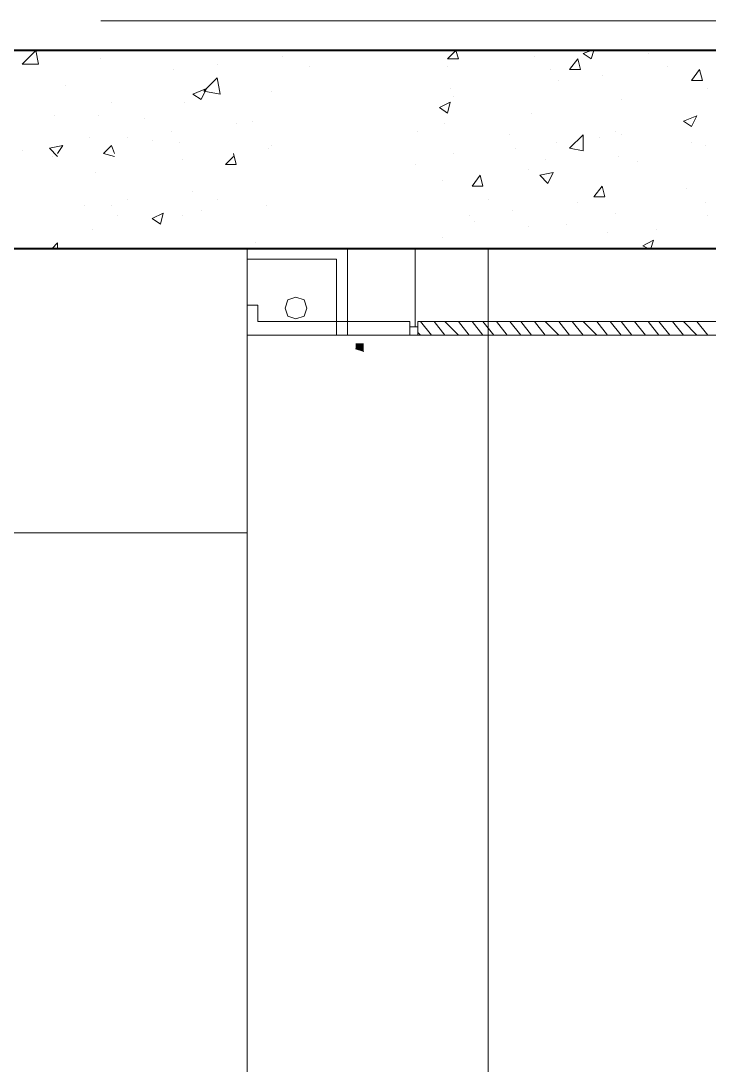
# Model space of a CAD drawing. Header units: millimetres. Extents: x 182 to 575, y -105 to 95.
# Drawn here: x 374.477 to 375.687, y 6.789 to 8.625 of the extents above; entities that cross this region are included whole.
import ezdxf

# ---------------------------------------------------------------- set-up
doc = ezdxf.new("R2010")
doc.units = ezdxf.units.MM
doc.header["$MEASUREMENT"] = 0
doc.layers.add('PDF_Geometry', color=7, linetype='Continuous')
doc.layers.add('PDF_Solid Fills', color=7, linetype='Continuous')

msp = doc.modelspace()

# ---------------------------------------------------------------- hatches: boundary and pattern name
at = {"layer": 'PDF_Solid Fills', "transparency": 33554559}
msp.add_hatch(color=256, dxfattribs=at).paths.add_polyline_path([(375.0655, 8.0483), (375.0798, 8.0436), (375.0798, 8.0579), (375.0655, 8.0579)])

# ---------------------------------------------------------------- linework, layer by layer
at = {"layer": 'PDF_Geometry', "lineweight": 13}
for points in [[(374.6179, 8.6245), (377.3321, 8.6245), (375.456, 8.6245)], [(375.2988, 8.3103), (375.2988, 8.3103)], [(364.8702, 8.2245), (377.3179, 8.2245)], [(375.356, 8.2245), (375.0369, 8.2245), (375.1702, 8.2245), (375.1702, 8.0864)], [(375.2988, 8.2245), (375.2988, 5.1722)], [(375.175, 8.0722), (375.175, 8.096)], [(375.1988, 8.0722), (375.1798, 8.096)], [(375.2226, 8.0722), (375.2036, 8.096)], [(375.2464, 8.0722), (375.2226, 8.096)], [(375.2655, 8.0722), (375.2464, 8.096)], [(375.2893, 8.0722), (375.2702, 8.096)], [(375.3083, 8.0722), (375.2893, 8.096)], [(375.3321, 8.0722), (375.3131, 8.096)], [(375.356, 8.0722), (375.3369, 8.096)], [(375.375, 8.0722), (375.356, 8.096)], [(375.3988, 8.0722), (375.3798, 8.096)], [(375.4226, 8.0722), (375.3988, 8.096)], [(375.4417, 8.0722), (375.4226, 8.096)], [(375.4655, 8.0722), (375.4464, 8.096)], [(375.4893, 8.0722), (375.4655, 8.096)], [(375.5083, 8.0722), (375.4893, 8.096)], [(375.5321, 8.0722), (375.5131, 8.096)], [(375.5512, 8.0722), (375.5321, 8.096)], [(375.575, 8.0722), (375.556, 8.096)], [(375.5988, 8.0722), (375.5798, 8.096)], [(375.6179, 8.0722), (375.5988, 8.096)], [(375.6417, 8.0722), (375.6226, 8.096)], [(375.6655, 8.0722), (375.6417, 8.096)], [(375.6845, 8.0722), (375.6655, 8.096)], [(375.1607, 8.0864), (375.175, 8.0864)], [(375.1798, 8.0722), (375.175, 8.0769)], [(375.0798, 8.0436), (375.0655, 8.0483), (375.0798, 8.0436)], [(375.2988, 6.8103), (375.2988, 7.8103)]]:
    msp.add_lwpolyline(points, dxfattribs=at)
at = {"layer": 'PDF_Geometry', "lineweight": 40}
for points in [[(377.1179, 8.2245), (377.5702, 8.2245), (377.5702, 8.5722), (364.8464, 8.5722), (364.4702, 8.5722), (364.4702, 8.2245), (364.8464, 8.2245), (364.9179, 8.2245)], [(377.475, 8.5722), (376.475, 8.5722), (375.456, 8.5722)], [(365.6464, 8.2245), (376.394, 8.2245)]]:
    msp.add_lwpolyline(points, dxfattribs=at)
at = {"layer": 'PDF_Geometry', "lineweight": 0}
for points in [[(374.5083, 8.5483), (374.4798, 8.5483), (374.5036, 8.5722)], [(375.2417, 8.5722), (375.2464, 8.5579), (375.2274, 8.5579)], [(375.456, 8.5579), (375.4607, 8.5388), (375.4417, 8.5388)], [(375.6702, 8.5388), (375.675, 8.5198), (375.656, 8.5198)], [(374.8274, 8.496), (374.7988, 8.5007), (374.8226, 8.5245)], [(374.8036, 8.5055), (374.794, 8.4864), (374.7798, 8.496)], [(375.2321, 8.4817), (375.2274, 8.4626), (375.2131, 8.4722)], [(375.6655, 8.4579), (375.656, 8.4388), (375.6417, 8.4483)], [(375.4655, 8.396), (375.4417, 8.4007), (375.4655, 8.4245)], [(375.2845, 8.3531), (375.2893, 8.3341), (375.2702, 8.3341)], [(375.4131, 8.3579), (375.4036, 8.3388), (375.3893, 8.3531)], [(375.4988, 8.3341), (375.5036, 8.315), (375.4845, 8.315)], [(374.7274, 8.2864), (374.7226, 8.2674), (374.7083, 8.2769)]]:
    msp.add_lwpolyline(points, close=True, dxfattribs=at)
for points in [[(374.6179, 8.5579), (374.6179, 8.5579)], [(374.9369, 8.5626), (374.9369, 8.5626)], [(375.3798, 8.5626), (375.3798, 8.5626)], [(375.4845, 8.5722), (375.4798, 8.5579), (375.4655, 8.5674), (375.4798, 8.5722)], [(375.556, 8.5722), (375.556, 8.5722)], [(375.5798, 8.5674), (375.5798, 8.5674)], [(374.7464, 8.5388), (374.7464, 8.5388)], [(374.8226, 8.5483), (374.8226, 8.5483)], [(374.9845, 8.5436), (374.9845, 8.5436)], [(375.2274, 8.5436), (375.2274, 8.5436)], [(375.4083, 8.5388), (375.4083, 8.5388)], [(375.6131, 8.5436), (375.6131, 8.5436)], [(375.4226, 8.5198), (375.4226, 8.5198)], [(375.4988, 8.5293), (375.4988, 8.5293)], [(374.556, 8.5103), (374.556, 8.5103)], [(374.8083, 8.5103), (374.8083, 8.5103)], [(374.9179, 8.5007), (374.9179, 8.5007)], [(375.2321, 8.5055), (375.2321, 8.5055)], [(375.6845, 8.5055), (375.6845, 8.5055)], [(374.6369, 8.4817), (374.6369, 8.4817)], [(374.7655, 8.4817), (374.7655, 8.4817)], [(375.2369, 8.4912), (375.2369, 8.4912)], [(375.5321, 8.4864), (375.5321, 8.4864)], [(374.5369, 8.4579), (374.5369, 8.4579)], [(374.6131, 8.4579), (374.6131, 8.4579)], [(374.694, 8.4531), (374.694, 8.4531)], [(374.8845, 8.4483), (374.8845, 8.4483)], [(375.375, 8.4626), (375.375, 8.4626)], [(374.7417, 8.4293), (374.7417, 8.4293)], [(374.856, 8.4436), (374.856, 8.4436)], [(374.856, 8.4436), (374.856, 8.4436)], [(375.175, 8.4293), (375.175, 8.4293)], [(375.2226, 8.4436), (375.2226, 8.4436)], [(375.5226, 8.4293), (375.5226, 8.4293)], [(374.5988, 8.4198), (374.5988, 8.4198)], [(374.6655, 8.4198), (374.6655, 8.4198)], [(374.7083, 8.415), (374.7083, 8.415)], [(374.756, 8.4103), (374.756, 8.4103)], [(375.3369, 8.4245), (375.3369, 8.4245)], [(375.4179, 8.4103), (375.4179, 8.4103)], [(375.494, 8.4198), (375.494, 8.4198)], [(375.5321, 8.4245), (375.5321, 8.4245)], [(375.656, 8.4103), (375.656, 8.4103)], [(374.4798, 8.396), (374.4798, 8.396)], [(374.5417, 8.3864), (374.5274, 8.4007), (374.5512, 8.4055), (374.5417, 8.3912)], [(374.6417, 8.3864), (374.6226, 8.3912), (374.6369, 8.4055), (374.6417, 8.3912)], [(374.8512, 8.3912), (374.856, 8.3722), (374.8369, 8.3722), (374.8512, 8.3864)], [(374.9131, 8.4007), (374.9131, 8.4007)], [(374.9179, 8.4055), (374.9179, 8.4055)], [(375.2369, 8.3912), (375.2369, 8.3912)], [(375.3464, 8.4007), (375.3464, 8.4007)], [(375.3464, 8.4007), (375.3464, 8.4007)], [(375.6798, 8.4055), (375.6798, 8.4055)], [(374.5321, 8.3864), (374.5321, 8.3864)], [(374.7607, 8.3817), (374.7607, 8.3817)], [(375.1702, 8.3722), (375.1702, 8.3722)], [(375.3988, 8.3817), (375.3988, 8.3817)], [(375.5274, 8.3864), (375.5274, 8.3864)], [(375.5607, 8.3769), (375.5607, 8.3769)], [(374.6083, 8.3579), (374.6083, 8.3579)], [(375.3702, 8.3626), (375.3702, 8.3626)], [(375.2179, 8.3436), (375.2179, 8.3436)], [(374.7798, 8.3245), (374.7798, 8.3245)], [(375.6464, 8.3293), (375.6464, 8.3293)], [(374.5893, 8.3007), (374.5893, 8.3007)], [(374.6369, 8.3007), (374.6369, 8.3007)], [(374.6655, 8.3103), (374.6655, 8.3103)], [(374.8226, 8.3103), (374.8226, 8.3103)], [(374.9083, 8.3007), (374.9083, 8.3007)], [(375.456, 8.3055), (375.456, 8.3055)], [(375.6798, 8.3055), (375.6798, 8.3055)], [(374.6464, 8.2817), (374.6464, 8.2817)], [(374.7607, 8.2817), (374.7607, 8.2817)], [(374.794, 8.2912), (374.794, 8.2912)], [(375.2655, 8.2817), (375.2655, 8.2817)], [(375.3417, 8.2912), (375.3417, 8.2912)], [(375.5226, 8.2864), (375.5226, 8.2864)], [(375.6845, 8.2817), (375.6845, 8.2817)], [(375.275, 8.2722), (375.275, 8.2722)], [(375.3702, 8.2626), (375.3702, 8.2626)], [(375.4369, 8.2674), (375.4369, 8.2674)], [(374.6036, 8.2579), (374.6036, 8.2579)], [(375.2179, 8.2436), (375.2179, 8.2436)], [(375.5083, 8.2531), (375.5083, 8.2531)], [(375.594, 8.2579), (375.594, 8.2579)], [(374.5321, 8.2245), (374.5417, 8.2341), (374.5417, 8.2245)], [(374.8893, 8.2341), (374.8893, 8.2341)], [(375.5798, 8.2245), (375.5702, 8.2293), (375.5893, 8.2388), (375.5845, 8.2245)]]:
    msp.add_lwpolyline(points, dxfattribs=at)
at = {"layer": 'PDF_Geometry', "lineweight": 13}
for points in [[(375.0369, 8.5722), (375.4226, 8.5722)], [(375.0512, 8.0722), (375.0512, 8.2245), (374.875, 8.2245), (374.875, 8.2055), (375.0321, 8.2055), (375.0321, 8.096), (374.894, 8.096), (374.894, 8.1245), (374.875, 8.1245), (374.875, 8.0722)], [(374.9607, 8.1388), (374.9464, 8.1341), (374.9417, 8.1198), (374.9464, 8.1055), (374.9607, 8.1007), (374.975, 8.1055), (374.9798, 8.1198), (374.975, 8.1341)], [(375.1607, 8.0722), (375.0321, 8.0722), (375.0321, 8.096), (375.1607, 8.096)], [(375.7845, 8.096), (375.175, 8.096), (375.175, 8.0722), (375.7845, 8.0722)], [(375.0369, 8.0722), (375.256, 8.0722)]]:
    msp.add_lwpolyline(points, close=True, dxfattribs=at)
at = {"layer": 'PDF_Geometry', "lineweight": 20}
msp.add_lwpolyline([(374.875, 8.2245), (374.875, 7.7245), (374.875, 5.1722), (374.875, 7.7245), (372.9321, 7.7245), (372.9321, 5.1722)], dxfattribs=at)

doc.saveas('drawing.dxf')
